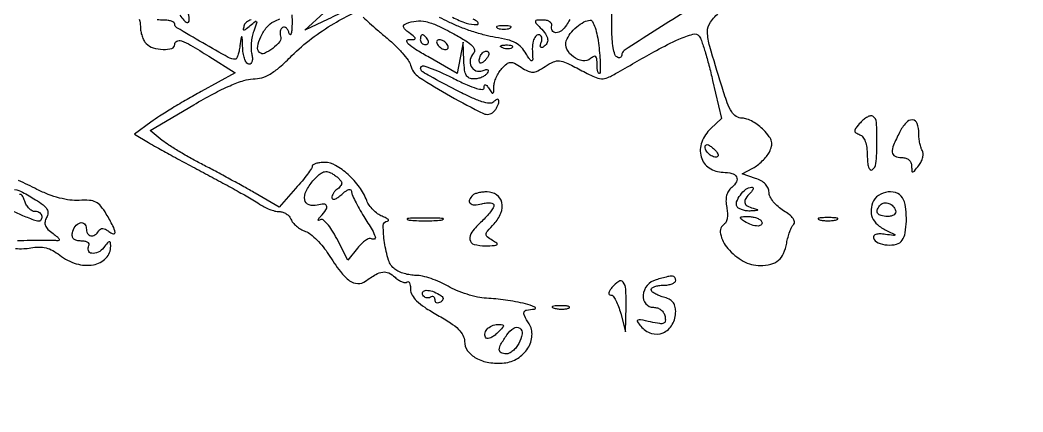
# Model space of a CAD drawing. Extents: x 50 to 925, y 21 to 441.
# Drawn here: x 411.5 to 615.7, y 21.2 to 101 of the extents above; entities that cross this region are included whole.
import ezdxf

# ---------------------------------------------------------------- set-up
doc = ezdxf.new("R2010")
doc.units = 0

msp = doc.modelspace()

# ---------------------------------------------------------------- linework, layer by layer
for points in [[(452.57679, 225.095507, -0.000001), (449.993678, 222.798179)], [(444.758148, 218.141907, -0.000001), (443, 216.578295, -0.004631)], [(411.380465, 140.099205, -0.074011), (412.000784, 139.406494, -0.044564), (412.524262, 138.433289, -0.043588), (412.880612, 137.348191, -0.05761), (413, 136.315453, 0.061118), (413.35157, 133.450026, 0.016304), (414.610179, 129.019294, 0.011212), (416.113462, 124.65611, 0.167284), (417.120074, 123.42579, -0.191666), (417.463714, 122.962781, -0.022682), (417.741522, 121.686868, -0.024503), (417.93582, 120.075944, -0.017761), (418, 118.269724, 0.026621), (418.111925, 116.168983, 0.038502), (418.45087, 114.341877, 0.044672), (419.000503, 112.834626, 0.072867), (419.75, 111.701643, -0.018824), (420.691619, 110.566006, -0.142909), (420.940904, 109.924678, -0.226535), (420.746401, 109.405919, -0.054623), (420, 108.829747, -0.005903), (413.990437, 105.256394, -0.000739), (400.8592, 97.682686, -0.000052), (385.965339, 89.12372, -0.131113)], [(435.773622, 101.148313, -0.077681), (436, 99.7, 0.045545), (436.088418, 98.73134, 0.037078), (436.3525, 97.723125, 0.038434), (436.739764, 96.825061, 0.075503), (437.2, 96.2, 0.124745), (438.604788, 95.363286, 0.063714), (440.644095, 95.030572, 0.074218), (442.410983, 95.23233, 0.339437), (443, 96, -0.282178), (443.425037, 96.69317, -0.202696), (444.354458, 96.759004, -0.051363), (446.237267, 95.891186, -0.007007), (449.939272, 93.628875), (455.285868, 90.257749), (448.392934, 86.472789, 0.006091), (445.509712, 84.843571, 0.005391), (442.546541, 83.078208, 0.00542), (439.912018, 81.430438, 0.016421), (438.169758, 80.23182), (434.839516, 77.775811), (437.677716, 76.049798, 0.009554), (439.30127, 75.104469, 0.001871), (442.26047, 73.470813, 0.001985), (445.724582, 71.593121, 0.001838), (449.293024, 69.694036, -0.003071), (452.813843, 67.809145, -0.003581), (456.134417, 65.974208, -0.003178), (458.921136, 64.384728, -0.021579), (460.257572, 63.532143, 0.033663), (461.227822, 62.94564, 0.027584), (462.33381, 62.450067, 0.028424), (463.405397, 62.107669, 0.063194), (464.253891, 62, -0.079491), (464.990615, 61.88213, -0.065414), (465.70913, 61.536873, -0.066639), (466.301347, 61.026132, -0.090155), (466.667769, 60.423396, 0.085756), (467.065918, 59.755404, 0.040976), (467.778475, 59.050082, 0.039033), (468.664392, 58.417129, 0.044785), (469.59932, 57.962239, -0.076387), (470.659041, 57.361379, -0.028238), (471.947757, 56.220238, -0.027198), (473.236649, 54.79503, -0.029443), (474.326929, 53.274163, 0.019648), (476.734688, 49.772723, 0.075216), (478.612941, 47.918472, 0.146854), (480.25163, 47.343974, 0.168851), (481.833823, 47.814354, -0.023503), (483.947852, 49.188919, -0.099565), (485.368575, 49.67722, -0.145563), (486.573785, 49.487022, -0.072614), (487.868397, 48.619099, 0.037114), (488.60426, 48.046375, 0.0544), (489.331817, 47.669003, 0.069759), (489.945522, 47.524986, 0.222728), (490.331152, 47.664485, -0.300508), (490.582041, 47.715748, -0.193976), (490.803526, 47.502912, -0.076303), (490.953891, 46.959188, -0.029382), (491, 46.175216, 0.131002), (491.315374, 44.992175, 0.071737), (492.246703, 43.802691, 0.046412), (493.895943, 42.494621, 0.015996), (496.5, 40.913091, -0.01562), (499.154567, 39.30361, -0.048618), (500.787825, 38.000485, -0.076972), (501.690213, 36.804927, -0.123856), (502, 35.573521, 0.159825), (502.628279, 33.658201, 0.109863), (504.363074, 32.142762, 0.087046), (506.974405, 31.261402, 0.061847), (510.069829, 31.173723, 0.115116), (512.819001, 32.098341, 0.113383), (514.893022, 34.147901, 0.124836), (515.740766, 36.730753, 0.158047), (515.135322, 39.154923, -0.018191), (514.184801, 40.807868, -0.214617), (514.139499, 41.529746, -0.268653), (514.646365, 41.944461, -0.027447), (516.25, 42.114999, 0.776054), (516.334423, 42.531911, 0.056574), (514.424027, 43.202592, 0.019541), (510.322226, 43.972423, 0.024403), (506.466135, 44.350172, -0.040047), (504.648155, 44.585827, -0.023013), (502.508813, 45.143441, -0.022879), (500.397493, 45.90635, -0.035152), (498.658975, 46.773701, 0.027719), (497.012417, 47.625945, 0.023351), (495.18577, 48.346025, 0.023999), (493.453483, 48.84569, 0.058274), (492.133969, 49, -0.039223), (490.964973, 49.091845, -0.031134), (489.728217, 49.367188, -0.032059), (488.60793, 49.770298, -0.065512), (487.808276, 50.25, -0.15068), (486.53839, 52.104139, -0.038369), (485.716966, 55.697976, -0.037373), (485.464639, 59.134534, -0.397833), (486.345157, 60.063386, 0.264687), (486.531472, 60.183424, 0.345828), (486.495555, 60.375398, 0.066601), (486.036297, 60.680859, 0.017981), (485.235455, 61.036543, -0.061702), (484.304323, 61.551597, -0.041123), (483.379211, 62.347891, -0.041127), (482.596999, 63.284738, -0.061762), (482.096324, 64.223156, 0.065862), (480.592172, 66.987798, 0.05075), (478.296907, 69.546274, 0.053218), (475.755872, 71.406096, 0.132134), (473.547749, 72, 0.027859), (472.571502, 71.945563, 0.043728), (471.748172, 71.779687, 0.054241), (471.170306, 71.539051, 0.273207), (470.999218, 71.25, -0.151685), (470.857113, 70.794035, -0.009009), (470.006357, 69.60539, -0.012899), (468.914541, 68.213101, -0.009114), (467.620363, 66.704517), (464.24229, 62.909035), (459.371145, 65.739975, 0.004585), (457.091721, 67.036883, 0.002406), (454.234333, 68.610161, 0.002393), (451.290312, 70.194511, 0.003674), (448.724456, 71.535458, -0.008722), (446.331101, 72.817179, -0.008025), (443.915845, 74.216666, -0.008046), (441.802877, 75.533462, -0.026133), (440.465052, 76.5), (437.981191, 78.5), (446.88102, 83.75, -0.011193), (450.864526, 85.981216, -0.019382), (454.28181, 87.629557, -0.022357), (457.066628, 88.696782, -0.080488), (458.938044, 89, 0.071174), (460.723324, 89.255426, 0.063931), (462.437106, 90.004175, 0.045136), (464.361012, 91.406345, 0.015709), (466.869552, 93.75, -0.032903), (470.866832, 97.235164, -0.02953), (475.429082, 100.304647, -0.02391), (479.55942, 102.483291, -0.37708)], [(444.025476, 102, 0.017519), (444.887082, 100.961315, 0.091933), (445.470687, 100.508443, 0.348449), (445.804331, 100.573996, 0.177219), (445.962451, 101, 0.089362), (445.61547, 102.978218, 0.164155)], [(466.848251, 102.089014, -0.025125), (466.883999, 100.182612, -0.012063), (466.810622, 98.864569, -0.052928), (466.667042, 98.099426, -0.479161), (466.490114, 98.027552, -0.204748), (466.308317, 98.262243, 0.053549), (466.06779, 98.897095, 0.09126), (465.724978, 99.346948, 0.132581), (465.339631, 99.544627, 0.19334), (464.967992, 99.480218, 0.11575), (464.66705, 99.180087, 0.081834), (464.483562, 98.737444, 0.075378), (464.442737, 98.223016, 0.073917), (464.555518, 97.715918, -0.269039), (464.381399, 96.631636, -0.055979), (462.947242, 95.22953, -0.057487), (461.271187, 94.207893, -0.314263), (460.282525, 94.384142, -0.244), (459.894757, 95.608359, -0.06618), (460.522695, 97.60946, -0.062388), (461.747939, 99.560082, -0.116938), (463.219857, 100.684899, 0.015713), (464.411073, 101.261972, 0.604197)], [(481.378699, 101.577283, 0.004644), (482.666133, 100.386233, 0.00638), (484.237785, 98.995272, 0.0048), (486, 97.504568, -0.018468), (487.759587, 95.93161, -0.020831), (489.325979, 94.292625, -0.020603), (490.531647, 92.801372, -0.0971), (491.003332, 91.812582, 0.186807), (492.731705, 89.396025, 0.017093), (499.160057, 85.486642, 0.014316), (505.862429, 81.966799, 0.320422), (507.90787, 82.30787, 0.04048), (508.325807, 82.799571, 0.03563), (508.679187, 83.372937, 0.037338), (508.922782, 83.938865, 0.083147), (509, 84.4, 0.111265), (508.923543, 84.739326, 0.303836), (508.722362, 84.859268, 0.150845), (508.396624, 84.739712, 0.033563), (507.944725, 84.344725, -0.226828), (507.099803, 84.046519, -0.050008), (505.553436, 84.370864, -0.033158), (503.335653, 85.238657, -0.010892), (500.194725, 86.798934, -0.001271), (494.987492, 89.545542, -0.028106), (493.521341, 90.432614, -0.166659), (493.096, 91.00365, -0.280886), (493.232143, 91.565476, -0.283244), (493.687369, 91.673684, -0.010502), (495.423735, 91.060131, -0.0163), (497.519452, 90.19068, -0.010406), (499.898809, 89.051081, 0.011161), (502.560107, 87.781383, 0.033589), (504.445107, 87.081135, 0.059501), (505.633907, 86.877472, 0.425594), (506.015313, 87.235605, -0.060199), (506.078927, 87.7134, -0.409021), (506.263726, 87.824592, -0.172348), (506.550644, 87.638168, -0.019883), (507, 87, 0.014541), (507.547407, 86.20467, 0.349005), (507.791512, 86.137814, 0.285442), (507.951822, 86.366961, 0.011597), (507.984687, 87.421259, -0.066009), (508.106352, 88.285883, -0.035588), (508.468554, 89.300866, -0.034729), (508.992798, 90.299671, -0.045729), (509.610391, 91.121981, -0.033895), (510.606494, 92.08299, -0.159768), (511.333737, 92.375865, -0.138941), (512.15089, 92.20159, -0.023455), (513.540219, 91.38169, 0.031471), (514.938912, 90.586196, 0.123202), (515.903421, 90.381598, 0.112386), (516.898958, 90.646404, 0.024063), (518.450028, 91.559214, -0.037336), (520.115668, 92.480878, -0.1324), (521.309024, 92.682653, -0.086987), (522.709767, 92.296027, -0.010877), (525.5386, 90.878245, 0.010835), (528.472328, 89.407583, 0.094722), (529.874951, 89.04325, 0.124419), (531.154726, 89.279186, 0.023862), (533.2684, 90.373121, -0.004555), (541.06973, 94.80053, -0.022004), (545.63038, 97.077646, -0.035621), (548.51813, 98.1248, -0.30453), (549.761346, 97.720312, -0.084406), (550.223857, 96.866839, -0.007809), (550.965145, 94.573108, -0.009885), (551.757371, 91.7887, -0.007599), (552.515572, 88.720055), (554.312839, 80.94011), (552.156419, 78.9311, 0.117353), (550.30387, 76.147048, 0.157491), (550.18019, 73.138296, 0.177474), (551.807302, 70.871727, 0.150339), (554.640983, 70, -0.061433), (556.434672, 69.778782, -0.204241), (557.361476, 69.076612, -0.263925), (557.3649, 68.072368, -0.091605), (556.402787, 66.91932, 0.081119), (555.753001, 66.172738, 0.077305), (555.361202, 65.246047, 0.067529), (555.237584, 64.135375, 0.043374), (555.381043, 62.844787, -0.035293), (555.521722, 61.741621, -0.044689), (555.487787, 60.714823, -0.051248), (555.301421, 59.899662, -0.174245), (554.967245, 59.479756, 0.322225), (554.118235, 57.436329, 0.120094), (555.603256, 54.503421, 0.087778), (558.762649, 51.906747, 0.130616), (562.209507, 51.015313, 0.058206), (564.389772, 51.28477, 0.116503), (565.928023, 52.068484, 0.115865), (566.958245, 53.461087, 0.057193), (567.595396, 55.581004, -0.022348), (567.863445, 56.766375, -0.022833), (568.234677, 57.914464, -0.023332), (568.647651, 58.87765, -0.082275), (569.035501, 59.425682, 0.249425), (569.188249, 59.935333, 0.112412), (568.893971, 60.591543, 0.06588), (568.143618, 61.354573, 0.028964), (566.975682, 62.160983, -0.042892), (565.831389, 62.999009, -0.045283), (564.86942, 64.006174, -0.049807), (564.210347, 65.028973, -0.118775), (564, 65.901968, 0.106241), (563.812787, 66.773099, 0.086259), (563.275839, 67.565638, 0.072647), (562.407931, 68.236723, 0.047889), (561.252663, 68.749112), (558.505326, 69.664891), (560.729745, 70.855364, 0.042682), (561.66255, 71.462129, 0.028157), (562.626391, 72.304618, 0.028333), (563.477219, 73.23731, 0.047907), (564.06276, 74.117267, 0.058704), (564.523845, 75.291665, 0.127832), (564.526309, 76.252697, 0.099121), (564.045976, 77.248797, 0.026825), (562.911364, 78.594349, 0.041705), (561.889417, 79.514897, 0.037136), (560.689894, 80.29334, 0.03905), (559.499804, 80.829583, 0.086536), (558.522519, 81, -0.142018), (557.341785, 81.342275, -0.112215), (556.399475, 82.289109, -0.054241), (555.493462, 84.159283, -0.010338), (554.295229, 87.75, -0.004813), (551.929261, 95.62727, -0.065182), (551.475409, 98.590608, -0.15945), (552.069988, 100.551243, -0.065244), (553.970892, 102.628961, 0.036359)], [(546.641856, 102.510561, 0.004828), (540.641059, 98.763778, 0.003249), (534.531216, 94.810312, 0.252678), (534, 93.826252, -0.127535), (533.919794, 93.516921, -0.189219), (533.70625, 93.340897, -0.146952), (533.382636, 93.333275, -0.071448), (533, 93.5, -0.186604), (532.610207, 94.014607, -0.024791), (532.29375, 95.367862, -0.025952), (532.073013, 97.079483, -0.019093), (532, 98.9908), (532, 103.863566)], [(458.551597, 101.071475, 0.067133), (457.617752, 100.582916, 0.160216), (457.157794, 99.961245, 0.021268), (456.934176, 99.173898, 0.468815), (457.059925, 99.005911, 0.180246), (457.38272, 99.107616, 0.00706), (458.369232, 99.898881, -0.0098), (459.400867, 100.717089, -0.438908), (459.642545, 100.674047, -0.231593), (459.680417, 100.337924, -0.00509), (459.097408, 98.756202, 0.039457), (458.767764, 97.628737, 0.029132), (458.576838, 96.3422, 0.02971), (458.539883, 95.0974, 0.056574), (458.682186, 94.107322, -0.044673), (458.822301, 93.273533, -0.085055), (458.759677, 92.598424, -0.130145), (458.510619, 92.164473, -0.20035), (458.116631, 92, -0.242662), (457.677055, 92.226685, -0.061822), (457.283997, 92.954688, -0.04893), (456.988969, 94.005164, -0.032498), (456.850168, 95.25, 0.000897), (456.746481, 97.414657, 0.202175), (456.660063, 97.594183, 0.591928), (456.563194, 97.55929, 0.001448), (456.283746, 95.75, -0.016309), (456.088732, 94.696036, -0.025621), (455.845961, 93.807812, -0.023112), (455.591124, 93.13941, -0.298503), (455.378416, 93, -0.127746), (453.897699, 93.384587, -0.004518), (448.726331, 96.326779, -0.002788), (443.422469, 99.447798, -0.26424), (443, 100.191385, 0.240848), (442.841407, 100.501526, 0.068928), (442.349554, 100.762469, 0.052872), (441.633826, 100.941028, 0.034724), (440.785714, 101, -0.011877), (439.401747, 101.032878, -0.328721)], [(523.415849, 101.092222, -0.011012), (522.743191, 99.960392, -0.084162), (521.733122, 98.822994, -0.163476), (520.605733, 98.408131, -0.290697), (519.879451, 98.840804, -0.1733), (519.75, 99.875, 0.192323), (519.680359, 100.302896, 0.119606), (519.31808, 100.669531, 0.085349), (518.703108, 100.917307, 0.053231), (517.928571, 101, 0.014997), (516.710971, 100.963472, 0.310093), (516.436688, 100.75, 0.267336), (516.515778, 100.386785, 0.012136), (517.428571, 99.428571, -0.040619), (518.501224, 98.165886, -0.119426), (518.926797, 97.116518, -0.177213), (518.746556, 96.241861, -0.116324), (518.011454, 95.507079, -0.1144), (517.674071, 95.393111, -0.32948), (517.474315, 95.512472, -0.155351), (517.443138, 95.868281, -0.036408), (517.618443, 96.448062, 0.062551), (517.764706, 97.041968, 0.10915), (517.713861, 97.544118, 0.151163), (517.479041, 97.874153, 0.164546), (517.106989, 98, 0.240482), (516.438107, 97.658546, 0.097591), (515.997166, 96.702727, 0.058127), (515.806879, 95.14483, 0.023424), (515.895771, 93, -0.229977), (515.789369, 92.720571, -0.379849), (515.553489, 92.713767, -0.07188), (515.109823, 93.209436, -0.018271), (514.544158, 94.131972, 0.061464), (513.56914, 95.451752, 0.080002), (512.376672, 96.362196, 0.06244), (510.732853, 96.995426, 0.023537), (508.310948, 97.476079, -0.027141), (506.15001, 97.921144, -0.014964), (503.5624, 98.685756, -0.014883), (500.977557, 99.620529, -0.023068), (498.814288, 100.594107, 0.011649), (496.886428, 101.515229, 0.013739)], [(499.555165, 101.582882, 0.035299), (502.337071, 100.397203, 0.089533), (504.5, 100.062033, 0.295358), (504.801025, 100.267639, 0.341105), (504.713605, 100.595888, 0.053906), (503.773058, 101.16654, 0.013072)], [(410.561765, 54.460638, 0.022509), (412.262787, 54.452303, 0.035682), (413.710264, 54.614286, -0.042101), (415.377358, 54.779239, -0.066527), (416.801793, 54.609815, -0.065198), (418.151806, 54.068322, -0.038731), (419.595123, 53.103836, 0.094461), (422.94899, 51.36564, 0.11701), (426.450683, 51.166428, 0.156025), (429.001869, 52.513098, 0.201687), (429.968197, 54.95, 0.039321), (429.894784, 55.68823, 0.422638), (429.67033, 55.839602, 0.169238), (429.304694, 55.619585, 0.011364), (428.534731, 54.649862, -0.1141), (427.405556, 53.707936, -0.152984), (426.098356, 53.491072, -0.289797), (425.416898, 54.068971, -0.217558), (425.542705, 55.069098, 0.23173), (425.577341, 55.420842, 0.170285), (425.322656, 55.726548, 0.09244), (424.762942, 55.933718, 0.042561), (423.985693, 56, -0.052462), (423.051992, 56.098237, -0.134541), (422.453669, 56.407551, -0.165324), (422.169037, 56.930418, -0.090845), (422.176676, 57.667134, -0.10831), (422.742651, 58.978863, -0.159812), (423.747252, 59.712462, -0.278346), (424.60824, 59.51163, -0.202368), (425, 58.583333, 0.116995), (425.244267, 57.553704, 0.227988), (425.897799, 57.050025, 0.207842), (426.752397, 57.224633, 0.101807), (427.530011, 58.048558, -0.110253), (427.907337, 58.435208, -0.160707), (428.36394, 58.556329, -0.115588), (428.918193, 58.391203, -0.043282), (429.589028, 57.926114, 0.104151), (430.505584, 57.442906, 0.544317), (430.854764, 57.748743, 0.084877), (430.420415, 59.082553, 0.013351), (429.065448, 61.5, 0.035215), (427.955119, 63.095541, 0.106867), (426.932312, 63.92181, 0.101969), (425.630931, 64.272672, 0.03042), (423.563449, 64.271204, -0.048018), (421.678044, 64.336145, -0.031347), (419.540174, 64.754105, -0.028802), (417.263698, 65.491691, -0.024531), (414.958157, 66.521204, 0.008583), (411.198443, 68.345981, 0.078238)], [(408.823024, 62.820566, 0.037735), (411.717881, 61.345096, 0.006338), (414.255922, 60.321774, 0.072669), (415.303187, 60.081531, 0.274398), (415.798232, 60.323846, 0.146021), (416, 61, 0.141874), (415.889573, 61.38134, 0.099744), (415.57917, 61.70625, 0.084602), (415.114976, 61.925123, 0.068054), (414.567388, 62, -0.129606), (413.969218, 62.157702, -0.068915), (413.356821, 62.626313, -0.061242), (412.823489, 63.316789, -0.057069), (412.458064, 64.132128, 0.027571), (412.109359, 65.051675, 0.146754), (411.763276, 65.45512, 0.304541), (411.406503, 65.447668, 0.101623)], [(410.406254, 66.513658, -0.078668), (412.011657, 65.947043, -0.015499), (414.660315, 64.404735, -0.022625), (416.206675, 63.338759, -0.092492), (416.970264, 62.498374, -0.157467), (417.169082, 61.688491, -0.110083), (416.897414, 60.781173, 0.086091), (416.590843, 59.910205, 0.139432), (416.676751, 59.13515, 0.104462), (417.197063, 58.367448, 0.035483), (418.2371, 57.49843, -0.01841), (419.100252, 56.825857, -0.097035), (419.475356, 56.360654, -0.420277), (419.398026, 56.119749, -0.147991), (419, 56.051173, 0.028033), (418.076082, 56.113338, 0.003365), (416.03125, 56.122336, 0.003999), (413.598705, 56.09721, 0.003279), (411, 56.03253, 0.002952)]]:
    msp.add_lwpolyline(points, format="xyb")
for points in [[(479, 104.140249, -0.245071), (478.797969, 103.752816, -0.013156), (477.604688, 102.965634, -0.01812), (476.070217, 102.085827, -0.01199), (474.25, 101.183123), (469.5, 98.967714), (473.386961, 102.458227, -0.024352), (475.75338, 104.383696, -0.086005), (477.500769, 105.255397, -0.236932), (478.530626, 105.074227, -0.237145)], [(499.826243, 98.186011, -0.012689), (502.262375, 96.772347, -0.055654), (503.572173, 95.750822, -0.135909), (504.04064, 94.945879, -0.266639), (503.853229, 94.253229, 0.148743), (503.16193, 92.957422, 0.165513), (503.349694, 91.557123, 0.18895), (504.313497, 90.684206, 0.184261), (505.626191, 90.686798, -0.024998), (506.371185, 90.930726, -0.190314), (506.731111, 90.891085, -0.363879), (506.828029, 90.653283, -0.060726), (506.605028, 90.169939, -0.098867), (506.186911, 89.721721, -0.052356), (505.524202, 89.34367, -0.049205), (504.73707, 89.086773, -0.054339), (503.940983, 89, -0.101043), (502.973854, 89.197458, -0.167305), (502.361848, 89.749958, -0.096702), (502.017977, 90.815715, -0.021057), (501.868359, 92.75), (501.736718, 96.5), (501.118359, 93.310335), (500.5, 90.120669), (494.5, 93.547821, -0.010228), (492.039214, 95.020963, -0.038743), (490.598667, 96.087543, -0.161769), (490.241097, 96.690523, -0.47174), (490.5, 97.01929, 0.009555), (491.760521, 97.071333, 0.357047), (491.956599, 97.25263, 0.264518), (491.843255, 97.537627, 0.006575), (490.696997, 98.430802, -0.024628), (489.867292, 99.126864, -0.142145), (489.575391, 99.612591, -0.276429), (489.68571, 99.995278, -0.092682), (490.196997, 100.320052, -0.07114), (492.161869, 100.798869, -0.078935), (494.110456, 100.680732, -0.054202), (496.461257, 99.884985, -0.016435)], [(529.336232, 95.808857, -0.009423), (529.537306, 93.785274, -0.013905), (529.63076, 92.002927, -0.009074), (529.640206, 90.533272, -0.195868), (529.475523, 90.14219, -0.457048), (529.295572, 90.155169, -0.09654), (529.139685, 90.478778, -0.044557), (529.033167, 91.109232, -0.019582), (529, 91.955778, 0.022325), (528.949297, 93.090774, 0.188438), (528.725516, 93.540418, 0.314796), (528.339642, 93.58951, 0.052377), (527.68185, 93.150922, -0.214999), (526.075688, 92.707831, -0.120001), (524.166132, 93.499995, -0.118686), (522.820562, 95.089645, -0.209229), (522.729915, 96.777366, -0.074942), (523.537844, 98.227009, -0.050857), (524.841594, 99.599595, -0.052334), (526.312644, 100.616644, -0.118479), (527.610709, 100.968197, -0.294951), (528.078327, 100.684698, -0.032361), (528.575749, 99.465759, -0.031312), (529.020209, 97.795986, -0.019917)], [(508.75, 99.337719, 0.057986), (509.320008, 99.181385, 0.037979), (510, 99.12966, 0.037979), (510.679992, 99.181385, 0.057986), (511.25, 99.337719, 0.174857), (511.459382, 99.525001, 0.447206), (511.398438, 99.693942, 0.078554), (510.89144, 99.810911, 0.017491), (510, 99.842105, 0.017491), (509.10856, 99.810911, 0.078554), (508.601562, 99.693942, 0.447206), (508.540618, 99.525001, 0.174857)], [(493, 97, 0.105053), (493.081062, 96.618444, 0.099167), (493.311086, 96.29375, 0.09642), (493.654762, 96.076123, 0.093332), (494.059017, 96, 0.108972), (494.413961, 96.078288, 0.182303), (494.6254, 96.29375, 0.161196), (494.656512, 96.6179, 0.082592), (494.5, 97, 0.029505), (494.231006, 97.382774, 0.035638), (493.933975, 97.70625, 0.038439), (493.65171, 97.934461, 0.151918), (493.440983, 98, 0.210953), (493.272352, 97.92554, 0.081139), (493.129539, 97.70625, 0.061769), (493.032345, 97.382849, 0.042167)], [(496.5, 96, 0.064269), (496.810561, 95.617474, 0.051777), (497.230237, 95.29375, 0.053414), (497.689814, 95.073533, 0.085235), (498.118034, 95, 0.117858), (498.449529, 95.079239, 0.186277), (498.642737, 95.29375, 0.154201), (498.661825, 95.617617, 0.076764), (498.5, 96, 0.064269), (498.189439, 96.382526, 0.051777), (497.769763, 96.70625, 0.053414), (497.310186, 96.926467, 0.085235), (496.881966, 97, 0.117858), (496.550471, 96.920761, 0.186277), (496.357263, 96.70625, 0.154201), (496.338175, 96.382383, 0.076764)], [(506.183333, 92.783333, -0.034019), (505.693024, 92.355562, -0.131573), (505.322581, 92.204271, -0.290264), (505.093678, 92.31173, -0.142677), (505, 92.633333, -0.094783), (505.175276, 93.54964, -0.102202), (505.674729, 94.309147, -0.145728), (506.299565, 94.647242, -0.253202), (506.85, 94.483333, -0.212536), (506.959631, 94.197768, -0.080535), (506.867292, 93.770833, -0.061283), (506.5985, 93.274266, -0.041736)], [(511.729167, 95.395833, -0.126455), (511.402231, 95.202593, -0.060344), (510.916927, 95.123424, -0.05415), (510.359369, 95.160852, -0.051402), (509.8125, 95.316886, -0.054073), (509.395823, 95.538436, -0.470617), (509.37858, 95.720685, -0.168741), (509.670344, 95.862007, -0.018894), (510.416667, 95.921053, -0.028489), (511.112848, 95.910055, -0.077125), (511.592839, 95.799335, -0.208169), (511.77538, 95.614691, -0.296942)], [(582.590475, 80.099974, 0.01544), (581.662332, 79.008467, 0.156049), (581.452519, 78.458086, 0.272503), (581.662489, 78.052279, 0.048744), (582.456828, 77.65494, -0.137148), (583.114248, 77.16648, -0.076584), (583.601316, 76.288165, -0.057597), (583.902727, 75.047861, -0.030841), (584, 73.472368, 0.022753), (584.06471, 72.051115, 0.058451), (584.276596, 71.046004, 0.124076), (584.602141, 70.539699, 0.338634), (585, 70.5, 0.237963), (585.778772, 71.770248, 0.017629), (585.978059, 75.962962, 0.017472), (585.882761, 80.160381, 0.244606), (585.133647, 81.417402, 0.197772), (584.682291, 81.491664, 0.062714), (584.029219, 81.251275, 0.05152), (583.296007, 80.76994, 0.037861)], [(590.558662, 78.113439, 0.019183), (589.330876, 75.497919, 0.122259), (589.103056, 74.06078, 0.273073), (589.655719, 73.285403, 0.104985), (591, 73, -0.072728), (591.824909, 72.879373, -0.105544), (592.468333, 72.527275, -0.114369), (592.877846, 71.968004, -0.096828), (593.031803, 71.25, 0.017407), (593.085547, 70.23655, 0.417801), (593.283962, 70.072293, 0.201543), (593.603037, 70.245687, 0.006832), (594.49977, 71.397322, 0.048531), (594.99592, 72.204853, 0.0548), (595.303158, 73.061217, 0.062574), (595.388848, 73.837132, 0.141473), (595.217967, 74.397322, -0.069241), (594.941542, 74.986171, -0.024847), (594.710903, 75.885857, -0.024089), (594.552827, 76.910273, -0.026239), (594.5, 77.916233, 0.082447), (594.167999, 79.915964, 0.30708), (593.200706, 80.645023, 0.231255), (591.891197, 80.084373, 0.058693)], [(553.590697, 73.257364, -0.264952), (552.934546, 73.077607, -0.097357), (552.035287, 73.506143, -0.084765), (551.266453, 74.310438, -0.149534), (551, 75.181462, -0.176123), (551.121034, 75.514408, -0.256649), (551.405689, 75.625144, -0.110288), (551.879936, 75.451416, -0.030483), (552.524166, 74.979944, -0.030935), (553.075014, 74.46205, -0.05004), (553.466178, 73.952146, -0.066988), (553.658254, 73.52273, -0.274667)], [(477, 67.81847, -0.112755), (476.928538, 67.505609, -0.049983), (476.70625, 67.14224, -0.04599), (476.382559, 66.788312, -0.046158), (476, 66.5, 0.069771), (475.61744, 66.182395, 0.052659), (475.29375, 65.741572, 0.053385), (475.073804, 65.250998, 0.078865), (475, 64.785995, 0.325278), (475.180761, 64.537538, 0.165425), (475.5875, 64.543646, 0.069666), (476.231189, 64.880401, 0.02862), (477, 65.5, -0.027076), (477.80551, 66.153285, -0.080121), (478.43927, 66.473132, -0.207157), (478.824599, 66.434062, -0.271708), (479, 66.135116, 0.1), (479.13629, 65.460481, 0.013599), (479.734375, 64.142046, 0.015207), (480.542748, 62.602408, 0.012302), (481.5, 61, -0.007431), (483.176766, 58.254264, -0.049816), (483.847903, 56.805529, -0.402731), (483.660364, 56.398162, -0.236046), (483.080075, 56.450511, 0.23106), (482.592439, 56.499154, 0.057961), (481.8596, 56.126419, 0.047213), (481.028411, 55.453353, 0.032326), (480.217075, 54.548837), (478.274001, 52.078618), (475.994671, 56.510362, 0.022421), (475.018134, 58.216426, 0.040388), (474.049247, 59.503072, 0.05167), (473.193751, 60.286379, 0.294842), (472.607671, 60.324348, -0.065039), (472.285271, 60.196009, -0.550392), (472.192566, 60.283652, -0.123044), (472.322471, 60.561254, -0.01641), (472.75, 61.053296, 0.033901), (473.799201, 62.349692, 0.237013), (473.915052, 63.131107, 0.336928), (473.376807, 63.501383, 0.052145), (472.012151, 63.292927, -0.150389), (470.343201, 63.364339, -0.270425), (469.486578, 64.378726, -0.160444), (469.749484, 66.177722, -0.066191), (471.147219, 68.240744, -0.024107), (472.402096, 69.519764, -0.10373), (473.311704, 70.065011, -0.151547), (474.174205, 70.093031, -0.072606), (475.199211, 69.643518, -0.025929), (475.888622, 69.16158, -0.032549), (476.471018, 68.643508, -0.034269), (476.88633, 68.160515, -0.161812)], [(503.666667, 65.333333, 0.091446), (503.012544, 64.383359, 0.317848), (503.149044, 63.691792, 0.20332), (504.000436, 63.37205, 0.051041), (505.5, 63.589356, -0.033636), (506.45826, 63.762402, -0.05843), (507.265625, 63.75811, -0.087325), (507.81042, 63.591819, -0.282239), (508, 63.282722, -0.141521), (507.855898, 62.783797, -0.022132), (507.265625, 61.933109, -0.023123), (506.457238, 60.967685, -0.01832), (505.5, 60, 0.03788), (503.489313, 57.801831, 0.206603), (503.087656, 56.277775, 0.299415), (503.950281, 55.317012, 0.06677), (506.25, 55.030409, 0.006438), (508.112167, 55.071815, 0.157198), (508.59287, 55.245626, 0.501397), (508.587894, 55.529464, 0.024281), (507.666347, 56.126913, -0.035561), (506.629092, 56.833082, -0.256243), (506.401644, 57.370617, -0.15285), (506.686166, 58.034747, -0.01152), (508.010737, 59.511429, 0.092805), (509.398019, 61.680036, 0.15068), (509.582039, 63.84186, 0.19048), (508.540239, 65.395652, 0.152082), (506.599279, 66, 0.026762), (505.682935, 65.950918, 0.029135), (504.803122, 65.804167, 0.030376), (504.07244, 65.59068, 0.110548)], [(560.2, 65.8, 0.046948), (559.264171, 64.669745, 0.195626), (559.082314, 63.822229, 0.226383), (559.548253, 63.169934, 0.062496), (560.75, 62.689326, -0.009556), (561.626184, 62.442374, -0.524627), (561.670663, 62.30383, -0.213559), (561.457009, 62.188675, -0.005163), (560.309017, 62.116001, -0.042694), (559.425618, 62.14467, -0.045984), (558.582379, 62.324118, -0.05091), (557.897091, 62.616535, -0.128748), (557.5078, 62.987379, -0.232294), (557.41093, 63.982064, -0.069568), (558.159588, 65.357954, -0.066907), (559.309067, 66.541379, -0.157871), (560.45, 66.961963, -0.204875), (560.698155, 66.867382, -0.259186), (560.768438, 66.636327, -0.107589), (560.597253, 66.259368, -0.036208)], [(585.082941, 63.75, 0.095213), (584.774289, 61.977077, 0.126742), (585.208188, 60.407019, 0.105509), (586.435804, 59.040786, 0.052095), (588.465282, 57.866759, -0.005946), (589.606859, 57.340099, -0.577539), (589.618389, 57.19477, -0.184568), (589.34435, 57.128444, -0.00286), (587.710365, 57.347526, 0.027773), (586.551814, 57.444456, 0.080221), (585.755877, 57.338647, 0.167541), (585.3529, 57.048359, 0.237378), (585.288693, 56.618905, 0.21643), (586.1884, 55.641449, 0.080781), (588.043401, 55.188881, 0.079265), (589.980693, 55.344414, 0.194276), (591.121597, 56.162508, 0.098227), (591.713367, 57.692238, 0.035121), (591.955219, 60.030251, 0.035364), (591.862555, 62.47825, 0.064558), (591.393011, 64.418213, 0.195856), (590.213865, 65.675789, 0.134875), (588.262823, 65.995911, 0.123153), (586.286426, 65.27318, 0.154443)], [(589.770833, 62.1875, -0.179733), (589.755382, 61.732137, -0.142962), (589.446404, 61.345, -0.098609), (588.860897, 61.085896, -0.055066), (588.083333, 61, -0.065198), (586.805115, 61.167385, -0.196257), (586.117382, 61.688046, -0.241718), (586.070848, 62.45172, -0.093249), (586.6875, 63.354167, -0.155894), (587.468249, 63.756771, -0.132907), (588.393926, 63.666264, -0.11722), (589.235871, 63.09629, -0.105531)], [(490.75, 60.276604, 0.019375), (492.229765, 60.150935, 0.011494), (494, 60.110234, 0.011494), (495.770235, 60.150935, 0.019375), (497.25, 60.276604, 0.108536), (497.666199, 60.423685, 0.707215), (497.635938, 60.56145, 0.025693), (496.329566, 60.655793, 0.005179), (494, 60.679926, 0.005179), (491.670434, 60.655793, 0.025693), (490.364062, 60.56145, 0.707215), (490.333801, 60.423685, 0.108536)], [(562.5, 60, -0.320535), (562.45743, 59.363698, -0.224569), (561.783871, 59.04511, -0.088074), (560.434617, 59.284637, -0.055643), (559, 60, -0.021402), (558.259195, 60.524997, -0.400385), (558.220225, 60.783207, -0.230617), (558.521535, 60.950013, -0.011327), (559.690983, 60.984687, -0.041968), (560.574963, 60.916577, -0.044123), (561.419912, 60.701752, -0.048375), (562.108156, 60.382909, -0.122282)], [(574.25, 60.310674, 0.039571), (575.047266, 60.168469, 0.024357), (576, 60.122029, 0.024357), (576.952734, 60.168469, 0.039571), (577.75, 60.310674, 0.161593), (578.00914, 60.478988, 0.542911), (577.957812, 60.633659, 0.052887), (577.251983, 60.740287, 0.011065), (576, 60.767997, 0.011065), (574.748017, 60.740287, 0.052887), (574.042188, 60.633659, 0.542911), (573.99086, 60.478988, 0.161593)], [(532, 46.5, 0.034373), (531.565459, 45.896448, 0.10248), (531.391245, 45.420725, 0.229641), (531.483566, 45.127133, 0.206533), (531.778216, 45, -0.236157), (532.235794, 44.771115, -0.03733), (532.793355, 43.898438, -0.034684), (533.341263, 42.686439, -0.023912), (533.797308, 41.25), (534.793295, 37.5), (534.896648, 42.75, 0.017686), (534.842436, 46.206218, 0.152838), (534.314115, 47.634114, 0.397046), (533.404436, 47.77828, 0.069946)], [(541, 48.105235, 0.150958), (539.190267, 46.942808, 0.153259), (538.365047, 44.969192, 0.19993), (538.905693, 43.238443, 0.221705), (540.483642, 42.501319, -0.083951), (541.28717, 42.364898, -0.083458), (542.002995, 41.971781, -0.085211), (542.539423, 41.374822, -0.092863), (542.826182, 40.65022, -0.0687), (542.878598, 39.688656, -0.289397), (542.546291, 39.247998, -0.131746), (541.748605, 39.168543, -0.013376), (539.862159, 39.530275, 0.006373), (537.854624, 39.944456, 0.15608), (537.296759, 39.877783, 0.460659), (537.204634, 39.555981, 0.027051), (537.892064, 38.630055, 0.145477), (540.044816, 37.191334, 0.178268), (542.445561, 37.317761, 0.166432), (544.307908, 39.002211, 0.127096), (545, 41.680948, 0.070072), (544.849343, 42.750686, 0.107966), (544.407219, 43.569834, 0.100175), (543.635384, 44.170202, 0.053926), (542.5, 44.589356, -0.031538), (541.542749, 44.894893, -0.043524), (540.734375, 45.294405, -0.050787), (540.168069, 45.722675, -0.208396), (540, 46.108408, -0.244542), (540.17797, 46.450531, -0.067322), (540.734375, 46.738095, -0.051811), (541.54241, 46.935017, -0.033892), (542.5, 47, 0.038131), (543.457356, 47.073116, 0.057076), (544.265625, 47.29375, 0.074992), (544.817169, 47.617064, 0.226478), (545, 48, 0.149476), (544.817468, 48.596931, 0.242329), (544.362577, 48.8465, 0.068427), (543.389475, 48.738691, 0.006081)], [(496.856763, 45.109687, -0.045108), (497.417879, 44.678736, -0.167837), (497.625764, 44.291912, -0.218762), (497.524505, 43.9263, -0.079241), (497.106763, 43.565983, -0.077755), (496.683609, 43.387886, -0.155459), (496.325112, 43.411318, -0.185647), (496.087511, 43.628633, -0.116231), (496, 44, 0.092039), (495.928939, 44.382769, 0.170591), (495.726548, 44.620609, 0.174978), (495.424129, 44.676067, 0.09743), (495.069098, 44.542705, -0.108373), (494.665803, 44.401101, -0.099685), (494.22714, 44.434921, -0.095498), (493.820631, 44.639411, -0.090427), (493.510081, 44.983688, -0.311063), (493.541588, 45.618679, -0.223734), (494.192635, 45.955845, -0.091831), (495.486033, 45.766294, -0.059098)], [(520.269032, 42.307009, 0.037336), (521.036634, 42.167106, 0.029507), (521.880008, 42.127736, 0.030339), (522.671085, 42.185595, 0.06278), (523.269032, 42.344063, 0.31318), (523.386009, 42.52287, 0.333666), (523.257153, 42.684921, 0.052471), (522.580113, 42.787295, 0.014395), (521.5, 42.805051, 0.012823), (520.431793, 42.764444, 0.080377), (519.900903, 42.643467, 0.597527), (519.883358, 42.48334, 0.087174)], [(508.738095, 37.309524, -0.035106), (508.04511, 36.707572, -0.053354), (507.360913, 36.298909, -0.069648), (506.784336, 36.125127, -0.239178), (506.423674, 36.242993, -0.229105), (506.139901, 37.058249, -0.14866), (506.545816, 37.990565, -0.111168), (507.538919, 38.735512, -0.105932), (508.773303, 39, -0.023635), (509.720454, 38.955204, -0.392789), (509.91273, 38.739365, -0.185397), (509.759177, 38.363088, -0.007828)], [(513.057457, 35.107359, -0.049479), (512.517405, 34.301256, -0.049824), (511.830641, 33.619037, -0.054551), (511.107705, 33.152062, -0.116656), (510.464816, 33, -0.115717), (509.449574, 33.23815, -0.29543), (509.081048, 33.859322, -0.122986), (509.406051, 34.973583, -0.020619), (510.615729, 36.861764, -0.088366), (512.030773, 38.271475, -0.31765), (513.235841, 38.261952, -0.285355), (513.726393, 37.074706, -0.082004)]]:
    msp.add_lwpolyline(points, format="xyb", close=True)

doc.saveas('drawing.dxf')
